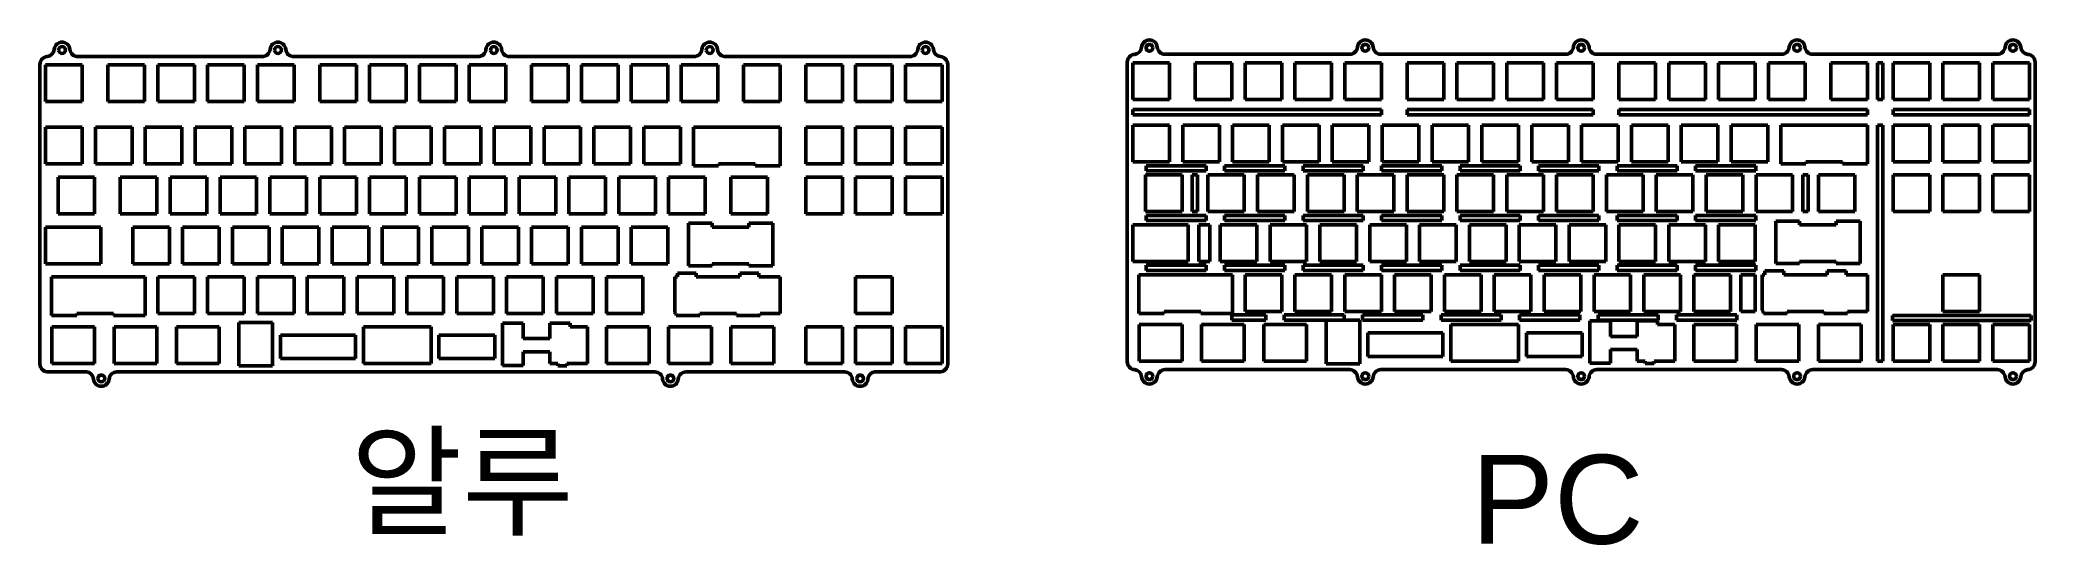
# Model space of a CAD drawing. Header units: millimetres. Extents: x 21 to 784, y 78 to 271.
import ezdxf

# ---------------------------------------------------------------- set-up
doc = ezdxf.new("R2010")
doc.units = ezdxf.units.MM
doc.header["$LTSCALE"] = 0.75
doc.layers.add('Visible', color=7, linetype='Continuous', lineweight=50)
doc.styles.get("Standard").update_dxf_attribs({"font": 'arial.ttf'})

msp = doc.modelspace()

# ---------------------------------------------------------------- linework, layer by layer
at = {"layer": 'Visible'}
for p, q in [((21.42, 261.48), (21.42, 147.07)), ((23.59, 247.28), (23.59, 261.28)), ((23.59, 261.28), (37.58, 261.28)), ((106.41, 264.48), (35.87, 264.48)), ((37.58, 261.28), (37.58, 247.28)), ((47.4, 247.28), (47.4, 261.28)), ((47.4, 261.28), (61.4, 261.28)), ((61.4, 261.28), (61.4, 247.28)), ((66.45, 261.28), (80.45, 261.28)), ((66.45, 247.28), (66.45, 261.28)), ((80.45, 261.28), (80.45, 247.28)), ((85.5, 261.28), (99.5, 261.28)), ((85.5, 247.28), (85.5, 261.28)), ((99.5, 261.28), (99.5, 247.28)), ((104.55, 247.28), (104.55, 261.28)), ((104.55, 261.28), (118.55, 261.28)), ((188.91, 264.48), (118.37, 264.48)), ((118.55, 261.28), (118.55, 247.28)), ((128.36, 247.28), (128.36, 261.28)), ((128.36, 261.28), (142.36, 261.28)), ((142.36, 261.28), (142.36, 247.28)), ((147.41, 261.28), (161.41, 261.28)), ((147.41, 247.28), (147.41, 261.28)), ((161.41, 261.28), (161.41, 247.28)), ((166.46, 261.28), (180.46, 261.28)), ((166.46, 247.28), (166.46, 261.28)), ((180.46, 261.28), (180.46, 247.28)), ((185.51, 247.28), (185.51, 261.28)), ((185.51, 261.28), (199.51, 261.28)), ((199.51, 261.28), (199.51, 247.28)), ((271.41, 264.48), (200.87, 264.48)), ((209.32, 247.28), (209.32, 261.28)), ((209.32, 261.28), (223.32, 261.28)), ((223.32, 261.28), (223.32, 247.28)), ((228.37, 261.28), (242.37, 261.28)), ((228.37, 247.28), (228.37, 261.28)), ((242.37, 261.28), (242.37, 247.28)), ((247.42, 261.28), (261.42, 261.28)), ((247.42, 247.28), (247.42, 261.28)), ((261.42, 261.28), (261.42, 247.28)), ((266.47, 247.28), (266.47, 261.28)), ((266.47, 261.28), (280.47, 261.28)), ((280.47, 261.28), (280.47, 247.28)), ((353.91, 264.48), (283.37, 264.48)), ((290.29, 261.28), (304.28, 261.28)), ((290.29, 247.28), (290.29, 261.28)), ((304.28, 261.28), (304.28, 247.28)), ((314.1, 261.28), (328.1, 261.28)), ((314.1, 247.28), (314.1, 261.28)), ((328.1, 261.28), (328.1, 247.28)), ((333.15, 261.28), (347.15, 261.28)), ((333.15, 247.28), (333.15, 261.28)), ((347.15, 261.28), (347.15, 247.28)), ((352.2, 247.28), (352.2, 261.28)), ((352.2, 261.28), (366.2, 261.28)), ((366.2, 261.28), (366.2, 247.28)), ((368.36, 147.07), (368.36, 261.48)), ((436.98, 262.33), (436.98, 147.91)), ((439.14, 262.13), (453.14, 262.13)), ((439.14, 248.13), (439.14, 262.13)), ((451.43, 265.33), (521.97, 265.33)), ((453.14, 262.13), (453.14, 248.13)), ((462.95, 262.13), (476.95, 262.13)), ((462.95, 248.13), (462.95, 262.13)), ((476.95, 262.13), (476.95, 248.13)), ((482, 248.13), (482, 262.13)), ((482, 262.13), (496, 262.13)), ((496, 262.13), (496, 248.13)), ((501.05, 248.13), (501.05, 262.13)), ((501.05, 262.13), (515.05, 262.13)), ((515.05, 262.13), (515.05, 248.13)), ((520.1, 262.13), (534.1, 262.13)), ((520.1, 248.13), (520.1, 262.13)), ((533.93, 265.33), (604.47, 265.33)), ((534.1, 262.13), (534.1, 248.13)), ((543.91, 248.13), (543.91, 262.13)), ((543.91, 262.13), (557.91, 262.13)), ((557.91, 262.13), (557.91, 248.13)), ((562.96, 248.13), (562.96, 262.13)), ((562.96, 262.13), (576.96, 262.13)), ((576.96, 262.13), (576.96, 248.13)), ((582.01, 248.13), (582.01, 262.13)), ((582.01, 262.13), (596.01, 262.13)), ((596.01, 262.13), (596.01, 248.13)), ((601.06, 248.13), (601.06, 262.13)), ((601.06, 262.13), (615.06, 262.13)), ((615.06, 262.13), (615.06, 248.13)), ((616.43, 265.33), (686.97, 265.33)), ((624.88, 248.13), (624.88, 262.13)), ((624.88, 262.13), (638.88, 262.13)), ((638.88, 262.13), (638.88, 248.13)), ((643.93, 248.13), (643.93, 262.13)), ((643.93, 262.13), (657.93, 262.13)), ((657.93, 262.13), (657.93, 248.13)), ((662.98, 248.13), (662.98, 262.13)), ((662.98, 262.13), (676.98, 262.13)), ((676.98, 262.13), (676.98, 248.13)), ((682.03, 248.13), (682.03, 262.13)), ((682.03, 262.13), (696.03, 262.13)), ((696.03, 262.13), (696.03, 248.13)), ((698.93, 265.33), (769.47, 265.33)), ((705.84, 248.13), (705.84, 262.13)), ((705.84, 262.13), (719.84, 262.13)), ((719.84, 262.13), (719.84, 248.13)), ((723.74, 248.13), (723.74, 262.13)), ((723.74, 262.13), (725.74, 262.13)), ((725.74, 262.13), (725.74, 248.13)), ((729.65, 248.13), (729.65, 262.13)), ((729.65, 262.13), (743.65, 262.13)), ((743.65, 262.13), (743.65, 248.13)), ((748.7, 248.13), (748.7, 262.13)), ((748.7, 262.13), (762.7, 262.13)), ((762.7, 262.13), (762.7, 248.13)), ((767.75, 248.13), (767.75, 262.13)), ((767.75, 262.13), (781.75, 262.13)), ((781.75, 262.13), (781.75, 248.13)), ((783.92, 147.91), (783.92, 262.33)), ((37.58, 247.28), (23.59, 247.28)), ((61.4, 247.28), (47.4, 247.28)), ((80.45, 247.28), (66.45, 247.28)), ((99.5, 247.28), (85.5, 247.28)), ((118.55, 247.28), (104.55, 247.28)), ((142.36, 247.28), (128.36, 247.28)), ((161.41, 247.28), (147.41, 247.28)), ((180.46, 247.28), (166.46, 247.28)), ((199.51, 247.28), (185.51, 247.28)), ((223.32, 247.28), (209.32, 247.28)), ((242.37, 247.28), (228.37, 247.28)), ((261.42, 247.28), (247.42, 247.28)), ((280.47, 247.28), (266.47, 247.28)), ((304.28, 247.28), (290.29, 247.28)), ((328.1, 247.28), (314.1, 247.28)), ((347.15, 247.28), (333.15, 247.28)), ((366.2, 247.28), (352.2, 247.28)), ((453.14, 248.13), (439.14, 248.13)), ((439.14, 242.22), (439.14, 244.22)), ((439.14, 244.22), (534.1, 244.22)), ((476.95, 248.13), (462.95, 248.13)), ((496, 248.13), (482, 248.13)), ((515.05, 248.13), (501.05, 248.13)), ((534.1, 248.13), (520.1, 248.13)), ((534.1, 244.22), (534.1, 242.22)), ((557.91, 248.13), (543.91, 248.13)), ((543.91, 242.22), (543.91, 244.22)), ((543.91, 244.22), (615.06, 244.22)), ((576.96, 248.13), (562.96, 248.13)), ((596.01, 248.13), (582.01, 248.13)), ((615.06, 248.13), (601.06, 248.13)), ((615.06, 244.22), (615.06, 242.22)), ((638.88, 248.13), (624.88, 248.13)), ((624.88, 242.22), (624.88, 244.22)), ((624.88, 244.22), (719.84, 244.22)), ((657.93, 248.13), (643.93, 248.13)), ((676.98, 248.13), (662.98, 248.13)), ((696.03, 248.13), (682.03, 248.13)), ((719.84, 248.13), (705.84, 248.13)), ((719.84, 244.22), (719.84, 242.22)), ((725.74, 248.13), (723.74, 248.13)), ((743.65, 248.13), (729.65, 248.13)), ((729.65, 242.22), (729.65, 244.22)), ((729.65, 244.22), (781.75, 244.22)), ((762.7, 248.13), (748.7, 248.13)), ((781.75, 248.13), (767.75, 248.13)), ((781.75, 244.22), (781.75, 242.22)), ((23.59, 223.47), (23.59, 237.47)), ((23.59, 237.47), (37.58, 237.47)), ((37.58, 237.47), (37.58, 223.47)), ((42.64, 223.47), (42.64, 237.47)), ((42.64, 237.47), (56.63, 237.47)), ((56.63, 237.47), (56.63, 223.47)), ((61.69, 237.47), (75.68, 237.47)), ((61.69, 223.47), (61.69, 237.47)), ((75.68, 237.47), (75.68, 223.47)), ((80.74, 237.47), (94.73, 237.47)), ((80.74, 223.47), (80.74, 237.47)), ((94.73, 237.47), (94.73, 223.47)), ((99.79, 223.47), (99.79, 237.47)), ((99.79, 237.47), (113.78, 237.47)), ((113.78, 237.47), (113.78, 223.47)), ((118.83, 223.47), (118.83, 237.47)), ((118.83, 237.47), (132.83, 237.47)), ((132.83, 237.47), (132.83, 223.47)), ((137.88, 223.47), (137.88, 237.47)), ((137.88, 237.47), (151.88, 237.47)), ((151.88, 237.47), (151.88, 223.47)), ((156.94, 237.47), (170.93, 237.47)), ((156.94, 223.47), (156.94, 237.47)), ((170.93, 237.47), (170.93, 223.47)), ((175.99, 223.47), (175.99, 237.47)), ((175.99, 237.47), (189.98, 237.47)), ((189.98, 237.47), (189.98, 223.47)), ((195.04, 237.47), (209.03, 237.47)), ((195.04, 223.47), (195.04, 237.47)), ((209.03, 237.47), (209.03, 223.47)), ((214.09, 237.47), (228.08, 237.47)), ((214.09, 223.47), (214.09, 237.47)), ((228.08, 237.47), (228.08, 223.47)), ((233.14, 237.47), (247.13, 237.47)), ((233.14, 223.47), (233.14, 237.47)), ((247.13, 237.47), (247.13, 223.47)), ((252.19, 223.47), (252.19, 237.47)), ((252.19, 237.47), (266.18, 237.47)), ((266.18, 237.47), (266.18, 223.47)), ((271.16, 237.47), (304.36, 237.47)), ((271.16, 222.72), (271.16, 237.47)), ((304.36, 237.47), (304.36, 222.72)), ((314.1, 223.47), (314.1, 237.47)), ((314.1, 237.47), (328.1, 237.47)), ((328.1, 237.47), (328.1, 223.47)), ((333.15, 237.47), (347.15, 237.47)), ((333.15, 223.47), (333.15, 237.47)), ((347.15, 237.47), (347.15, 223.47)), ((352.2, 237.47), (366.2, 237.47)), ((352.2, 223.47), (352.2, 237.47)), ((366.2, 237.47), (366.2, 223.47)), ((534.1, 242.22), (439.14, 242.22)), ((439.14, 224.31), (439.14, 238.31)), ((439.14, 238.31), (453.14, 238.31)), ((453.14, 238.31), (453.14, 224.31)), ((458.19, 238.31), (472.19, 238.31)), ((458.19, 224.31), (458.19, 238.31)), ((472.19, 238.31), (472.19, 224.31)), ((477.24, 224.31), (477.24, 238.31)), ((477.24, 238.31), (491.24, 238.31)), ((491.24, 238.31), (491.24, 224.31)), ((496.29, 224.31), (496.29, 238.31)), ((496.29, 238.31), (510.29, 238.31)), ((510.29, 238.31), (510.29, 224.31)), ((515.34, 238.31), (529.34, 238.31)), ((515.34, 224.31), (515.34, 238.31)), ((529.34, 238.31), (529.34, 224.31)), ((534.39, 224.31), (534.39, 238.31)), ((534.39, 238.31), (548.39, 238.31)), ((615.06, 242.22), (543.91, 242.22)), ((548.39, 238.31), (548.39, 224.31)), ((553.44, 224.31), (553.44, 238.31)), ((553.44, 238.31), (567.44, 238.31)), ((567.44, 238.31), (567.44, 224.31)), ((572.49, 224.31), (572.49, 238.31)), ((572.49, 238.31), (586.49, 238.31)), ((586.49, 238.31), (586.49, 224.31)), ((591.54, 224.31), (591.54, 238.31)), ((591.54, 238.31), (605.54, 238.31)), ((605.54, 238.31), (605.54, 224.31)), ((610.59, 224.31), (610.59, 238.31)), ((610.59, 238.31), (624.59, 238.31)), ((624.59, 238.31), (624.59, 224.31)), ((719.84, 242.22), (624.88, 242.22)), ((629.64, 224.31), (629.64, 238.31)), ((629.64, 238.31), (643.64, 238.31)), ((643.64, 238.31), (643.64, 224.31)), ((648.69, 224.31), (648.69, 238.31)), ((648.69, 238.31), (662.69, 238.31)), ((662.69, 238.31), (662.69, 224.31)), ((667.74, 224.31), (667.74, 238.31)), ((667.74, 238.31), (681.74, 238.31)), ((681.74, 238.31), (681.74, 224.31)), ((686.71, 223.56), (686.71, 238.31)), ((686.71, 238.31), (719.91, 238.31)), ((719.91, 238.31), (719.91, 236.84)), ((719.91, 236.84), (719.91, 224.54)), ((723.74, 148.11), (723.74, 238.31)), ((723.74, 238.31), (725.74, 238.31)), ((725.74, 238.31), (725.74, 148.11)), ((781.75, 242.22), (729.65, 242.22)), ((729.65, 238.31), (743.65, 238.31)), ((729.65, 224.31), (729.65, 238.31)), ((743.65, 238.31), (743.65, 224.31)), ((748.7, 224.31), (748.7, 238.31)), ((748.7, 238.31), (762.7, 238.31)), ((762.7, 238.31), (762.7, 224.31)), ((767.75, 224.31), (767.75, 238.31)), ((767.75, 238.31), (781.75, 238.31)), ((781.75, 238.31), (781.75, 224.31)), ((37.58, 223.47), (23.59, 223.47)), ((56.63, 223.47), (42.64, 223.47)), ((75.68, 223.47), (61.69, 223.47)), ((94.73, 223.47), (80.74, 223.47)), ((113.78, 223.47), (99.79, 223.47)), ((132.83, 223.47), (118.83, 223.47)), ((151.88, 223.47), (137.88, 223.47)), ((170.93, 223.47), (156.94, 223.47)), ((189.98, 223.47), (175.99, 223.47)), ((209.03, 223.47), (195.04, 223.47)), ((228.08, 223.47), (214.09, 223.47)), ((247.13, 223.47), (233.14, 223.47)), ((266.18, 223.47), (252.19, 223.47)), ((280.76, 222.72), (271.16, 222.72)), ((294.76, 223.47), (280.76, 223.47)), ((280.76, 223.47), (280.76, 222.72)), ((294.76, 222.72), (294.76, 223.47)), ((304.36, 222.72), (294.76, 222.72)), ((328.1, 223.47), (314.1, 223.47)), ((347.15, 223.47), (333.15, 223.47)), ((366.2, 223.47), (352.2, 223.47)), ((453.14, 224.31), (439.14, 224.31)), ((444.14, 222.81), (444.14, 220.81)), ((444.14, 222.81), (467.14, 222.81)), ((472.19, 224.31), (458.19, 224.31)), ((467.14, 222.81), (467.14, 220.81)), ((474.14, 222.81), (474.14, 220.81)), ((474.14, 222.81), (497.14, 222.81)), ((491.24, 224.31), (477.24, 224.31)), ((510.29, 224.31), (496.29, 224.31)), ((497.14, 222.81), (497.14, 220.81)), ((504.14, 222.81), (504.14, 220.81)), ((504.14, 222.81), (527.14, 222.81)), ((529.34, 224.31), (515.34, 224.31)), ((527.14, 222.81), (527.14, 220.81)), ((534.14, 222.81), (557.14, 222.81)), ((534.14, 222.81), (534.14, 220.81)), ((548.39, 224.31), (534.39, 224.31)), ((567.44, 224.31), (553.44, 224.31)), ((557.14, 222.81), (557.14, 220.81)), ((564.14, 222.81), (587.14, 222.81)), ((564.14, 222.81), (564.14, 220.81)), ((586.49, 224.31), (572.49, 224.31)), ((587.14, 222.81), (587.14, 220.81)), ((605.54, 224.31), (591.54, 224.31)), ((594.14, 222.81), (594.14, 220.81)), ((594.14, 222.81), (617.14, 222.81)), ((624.59, 224.31), (610.59, 224.31)), ((617.14, 222.81), (617.14, 220.81)), ((624.14, 222.81), (624.14, 220.81)), ((624.14, 222.81), (647.14, 222.81)), ((643.64, 224.31), (629.64, 224.31)), ((647.14, 222.81), (647.14, 220.81)), ((662.69, 224.31), (648.69, 224.31)), ((654.14, 222.81), (654.14, 220.81)), ((654.14, 222.81), (677.14, 222.81)), ((681.74, 224.31), (667.74, 224.31)), ((677.14, 222.81), (677.14, 220.81)), ((696.31, 223.56), (686.71, 223.56)), ((696.31, 224.31), (710.31, 224.31)), ((696.31, 224.31), (696.31, 223.56)), ((710.31, 223.56), (710.31, 224.31)), ((719.91, 223.56), (710.31, 223.56)), ((719.91, 224.54), (719.91, 223.56)), ((743.65, 224.31), (729.65, 224.31)), ((762.7, 224.31), (748.7, 224.31)), ((781.75, 224.31), (767.75, 224.31)), ((28.35, 204.42), (28.35, 218.42)), ((28.35, 218.42), (42.35, 218.42)), ((42.35, 218.42), (42.35, 204.42)), ((52.16, 204.42), (52.16, 218.42)), ((52.16, 218.42), (66.16, 218.42)), ((66.16, 218.42), (66.16, 204.42)), ((71.21, 218.42), (85.21, 218.42)), ((71.21, 204.42), (71.21, 218.42)), ((85.21, 218.42), (85.21, 204.42)), ((90.26, 204.42), (90.26, 218.42)), ((90.26, 218.42), (104.26, 218.42)), ((104.26, 218.42), (104.26, 204.42)), ((109.31, 204.42), (109.31, 218.42)), ((109.31, 218.42), (123.31, 218.42)), ((123.31, 218.42), (123.31, 204.42)), ((128.36, 218.42), (142.36, 218.42)), ((128.36, 204.42), (128.36, 218.42)), ((142.36, 218.42), (142.36, 204.42)), ((147.41, 204.42), (147.41, 218.42)), ((147.41, 218.42), (161.41, 218.42)), ((161.41, 218.42), (161.41, 204.42)), ((166.46, 218.42), (180.46, 218.42)), ((166.46, 204.42), (166.46, 218.42)), ((180.46, 218.42), (180.46, 204.42)), ((185.51, 218.42), (199.51, 218.42)), ((185.51, 204.42), (185.51, 218.42)), ((199.51, 218.42), (199.51, 204.42)), ((204.56, 218.42), (218.56, 218.42)), ((204.56, 204.42), (204.56, 218.42)), ((218.56, 218.42), (218.56, 204.42)), ((223.61, 218.42), (237.61, 218.42)), ((223.61, 204.42), (223.61, 218.42)), ((237.61, 218.42), (237.61, 204.42)), ((242.66, 218.42), (256.66, 218.42)), ((242.66, 204.42), (242.66, 218.42)), ((256.66, 218.42), (256.66, 204.42)), ((261.71, 204.42), (261.71, 218.42)), ((261.71, 218.42), (275.71, 218.42)), ((275.71, 218.42), (275.71, 204.42)), ((285.52, 204.42), (285.52, 218.42)), ((285.52, 218.42), (299.52, 218.42)), ((299.52, 218.42), (299.52, 204.42)), ((314.1, 218.42), (328.1, 218.42)), ((314.1, 204.42), (314.1, 218.42)), ((328.1, 218.42), (328.1, 204.42)), ((333.15, 218.42), (347.15, 218.42)), ((333.15, 204.42), (333.15, 218.42)), ((347.15, 218.42), (347.15, 204.42)), ((352.2, 204.42), (352.2, 218.42)), ((352.2, 218.42), (366.2, 218.42)), ((366.2, 218.42), (366.2, 204.42)), ((443.9, 205.26), (443.9, 219.26)), ((443.9, 219.26), (457.9, 219.26)), ((467.14, 220.81), (444.14, 220.81)), ((457.9, 219.26), (457.9, 205.26)), ((461.81, 219.26), (463.81, 219.26)), ((461.81, 205.26), (461.81, 219.26)), ((463.81, 219.26), (463.81, 205.26)), ((467.71, 205.26), (467.71, 219.26)), ((467.71, 219.26), (481.71, 219.26)), ((497.14, 220.81), (474.14, 220.81)), ((481.71, 219.26), (481.71, 205.26)), ((486.76, 205.26), (486.76, 219.26)), ((486.76, 219.26), (500.76, 219.26)), ((500.76, 219.26), (500.76, 205.26)), ((527.14, 220.81), (504.14, 220.81)), ((505.81, 219.26), (519.81, 219.26)), ((505.81, 205.26), (505.81, 219.26)), ((519.81, 219.26), (519.81, 205.26)), ((524.86, 205.26), (524.86, 219.26)), ((524.86, 219.26), (538.86, 219.26)), ((557.14, 220.81), (534.14, 220.81)), ((538.86, 219.26), (538.86, 205.26)), ((543.91, 205.26), (543.91, 219.26)), ((543.91, 219.26), (557.91, 219.26)), ((557.91, 219.26), (557.91, 205.26)), ((562.96, 205.26), (562.96, 219.26)), ((562.96, 219.26), (576.96, 219.26)), ((587.14, 220.81), (564.14, 220.81)), ((576.96, 219.26), (576.96, 205.26)), ((582.01, 205.26), (582.01, 219.26)), ((582.01, 219.26), (596.01, 219.26)), ((617.14, 220.81), (594.14, 220.81)), ((596.01, 219.26), (596.01, 205.26)), ((601.06, 205.26), (601.06, 219.26)), ((601.06, 219.26), (615.06, 219.26)), ((615.06, 219.26), (615.06, 205.26)), ((620.11, 205.26), (620.11, 219.26)), ((620.11, 219.26), (634.11, 219.26)), ((647.14, 220.81), (624.14, 220.81)), ((634.11, 219.26), (634.11, 205.26)), ((639.16, 205.26), (639.16, 219.26)), ((639.16, 219.26), (653.16, 219.26)), ((653.16, 219.26), (653.16, 205.26)), ((677.14, 220.81), (654.14, 220.81)), ((658.21, 205.26), (658.21, 219.26)), ((658.21, 219.26), (672.21, 219.26)), ((672.21, 219.26), (672.21, 205.26)), ((677.26, 205.26), (677.26, 219.26)), ((677.26, 219.26), (691.26, 219.26)), ((691.26, 219.26), (691.26, 205.26)), ((695.17, 205.26), (695.17, 219.26)), ((695.17, 219.26), (697.17, 219.26)), ((697.17, 219.26), (697.17, 205.26)), ((701.08, 219.26), (715.08, 219.26)), ((701.08, 205.26), (701.08, 219.26)), ((715.08, 219.26), (715.08, 205.26)), ((729.65, 205.26), (729.65, 219.26)), ((729.65, 219.26), (743.65, 219.26)), ((743.65, 219.26), (743.65, 205.26)), ((748.7, 205.26), (748.7, 219.26)), ((748.7, 219.26), (762.7, 219.26)), ((762.7, 219.26), (762.7, 205.26)), ((767.75, 219.26), (781.75, 219.26)), ((767.75, 205.26), (767.75, 219.26)), ((781.75, 219.26), (781.75, 205.26)), ((23.59, 185.37), (23.59, 199.37)), ((23.59, 199.37), (44.73, 199.37)), ((42.35, 204.42), (28.35, 204.42)), ((44.73, 199.37), (44.73, 185.37)), ((66.16, 204.42), (52.16, 204.42)), ((56.92, 185.37), (56.92, 199.37)), ((56.92, 199.37), (70.92, 199.37)), ((70.92, 199.37), (70.92, 185.37)), ((85.21, 204.42), (71.21, 204.42)), ((75.97, 185.37), (75.97, 199.37)), ((75.97, 199.37), (89.97, 199.37)), ((89.97, 199.37), (89.97, 185.37)), ((104.26, 204.42), (90.26, 204.42)), ((95.02, 199.37), (109.02, 199.37)), ((95.02, 185.37), (95.02, 199.37)), ((109.02, 199.37), (109.02, 185.37)), ((123.31, 204.42), (109.31, 204.42)), ((114.07, 185.37), (114.07, 199.37)), ((114.07, 199.37), (128.07, 199.37)), ((128.07, 199.37), (128.07, 185.37)), ((142.36, 204.42), (128.36, 204.42)), ((133.12, 199.37), (147.12, 199.37)), ((133.12, 185.37), (133.12, 199.37)), ((147.12, 199.37), (147.12, 185.37)), ((161.41, 204.42), (147.41, 204.42)), ((152.17, 199.37), (166.17, 199.37)), ((152.17, 185.37), (152.17, 199.37)), ((166.17, 199.37), (166.17, 185.37)), ((180.46, 204.42), (166.46, 204.42)), ((171.22, 185.37), (171.22, 199.37)), ((171.22, 199.37), (185.22, 199.37)), ((185.22, 199.37), (185.22, 185.37)), ((199.51, 204.42), (185.51, 204.42)), ((190.27, 199.37), (204.27, 199.37)), ((190.27, 185.37), (190.27, 199.37)), ((204.27, 199.37), (204.27, 185.37)), ((218.56, 204.42), (204.56, 204.42)), ((209.32, 185.37), (209.32, 199.37)), ((209.32, 199.37), (223.32, 199.37)), ((223.32, 199.37), (223.32, 185.37)), ((237.61, 204.42), (223.61, 204.42)), ((228.37, 199.37), (242.37, 199.37)), ((228.37, 185.37), (228.37, 199.37)), ((242.37, 199.37), (242.37, 185.37)), ((256.66, 204.42), (242.66, 204.42)), ((247.42, 199.37), (261.42, 199.37)), ((247.42, 185.37), (247.42, 199.37)), ((261.42, 199.37), (261.42, 185.37)), ((275.71, 204.42), (261.71, 204.42)), ((269.28, 184.62), (269.28, 200.82)), ((278.38, 200.82), (269.28, 200.82)), ((278.38, 199.37), (278.38, 200.82)), ((278.38, 199.37), (292.38, 199.37)), ((299.52, 204.42), (285.52, 204.42)), ((292.38, 199.37), (292.38, 200.82)), ((301.48, 200.82), (292.38, 200.82)), ((301.48, 200.82), (301.48, 184.62)), ((328.1, 204.42), (314.1, 204.42)), ((347.15, 204.42), (333.15, 204.42)), ((366.2, 204.42), (352.2, 204.42)), ((439.14, 186.21), (439.14, 200.21)), ((439.14, 200.21), (460.28, 200.21)), ((457.9, 205.26), (443.9, 205.26)), ((444.14, 203.81), (444.14, 201.81)), ((444.14, 203.81), (467.14, 203.81)), ((467.14, 201.81), (444.14, 201.81)), ((460.28, 200.21), (460.28, 186.21)), ((463.81, 205.26), (461.81, 205.26)), ((464.28, 200.21), (468.48, 200.21)), ((464.28, 186.21), (464.28, 200.21)), ((467.14, 201.81), (467.14, 203.81)), ((481.71, 205.26), (467.71, 205.26)), ((468.48, 200.21), (468.48, 186.21)), ((472.48, 186.21), (472.48, 200.21)), ((472.48, 200.21), (486.48, 200.21)), ((474.14, 203.81), (474.14, 201.81)), ((474.14, 203.81), (497.14, 203.81)), ((497.14, 201.81), (474.14, 201.81)), ((486.48, 200.21), (486.48, 186.21)), ((500.76, 205.26), (486.76, 205.26)), ((491.53, 186.21), (491.53, 200.21)), ((491.53, 200.21), (505.53, 200.21)), ((497.14, 201.81), (497.14, 203.81)), ((504.14, 203.81), (527.14, 203.81)), ((504.14, 203.81), (504.14, 201.81)), ((527.14, 201.81), (504.14, 201.81)), ((505.53, 200.21), (505.53, 186.21)), ((519.81, 205.26), (505.81, 205.26)), ((510.58, 186.21), (510.58, 200.21)), ((510.58, 200.21), (524.58, 200.21)), ((524.58, 200.21), (524.58, 186.21)), ((538.86, 205.26), (524.86, 205.26)), ((527.14, 201.81), (527.14, 203.81)), ((529.63, 186.21), (529.63, 200.21)), ((529.63, 200.21), (543.63, 200.21)), ((534.14, 203.81), (557.14, 203.81)), ((534.14, 203.81), (534.14, 201.81)), ((557.14, 201.81), (534.14, 201.81)), ((543.63, 200.21), (543.63, 186.21)), ((557.91, 205.26), (543.91, 205.26)), ((548.68, 186.21), (548.68, 200.21)), ((548.68, 200.21), (562.68, 200.21)), ((557.14, 201.81), (557.14, 203.81)), ((562.68, 200.21), (562.68, 186.21)), ((576.96, 205.26), (562.96, 205.26)), ((564.14, 203.81), (564.14, 201.81)), ((564.14, 203.81), (587.14, 203.81)), ((587.14, 201.81), (564.14, 201.81)), ((567.73, 186.21), (567.73, 200.21)), ((567.73, 200.21), (581.73, 200.21)), ((581.73, 200.21), (581.73, 186.21)), ((596.01, 205.26), (582.01, 205.26)), ((586.78, 186.21), (586.78, 200.21)), ((586.78, 200.21), (600.78, 200.21)), ((587.14, 201.81), (587.14, 203.81)), ((594.14, 203.81), (594.14, 201.81)), ((594.14, 203.81), (617.14, 203.81)), ((617.14, 201.81), (594.14, 201.81)), ((600.78, 200.21), (600.78, 186.21)), ((615.06, 205.26), (601.06, 205.26)), ((605.83, 186.21), (605.83, 200.21)), ((605.83, 200.21), (619.83, 200.21)), ((617.14, 201.81), (617.14, 203.81)), ((619.83, 200.21), (619.83, 186.21)), ((634.11, 205.26), (620.11, 205.26)), ((624.14, 203.81), (647.14, 203.81)), ((624.14, 203.81), (624.14, 201.81)), ((647.14, 201.81), (624.14, 201.81)), ((624.88, 186.21), (624.88, 200.21)), ((624.88, 200.21), (638.88, 200.21)), ((638.88, 200.21), (638.88, 186.21)), ((653.16, 205.26), (639.16, 205.26)), ((643.93, 186.21), (643.93, 200.21)), ((643.93, 200.21), (657.93, 200.21)), ((647.14, 201.81), (647.14, 203.81)), ((654.14, 203.81), (677.14, 203.81)), ((654.14, 203.81), (654.14, 201.81)), ((677.14, 201.81), (654.14, 201.81)), ((657.93, 200.21), (657.93, 186.21)), ((672.21, 205.26), (658.21, 205.26)), ((662.98, 186.21), (662.98, 200.21)), ((662.98, 200.21), (676.98, 200.21)), ((676.98, 200.21), (676.98, 186.21)), ((677.14, 201.81), (677.14, 203.81)), ((691.26, 205.26), (677.26, 205.26)), ((684.83, 185.46), (684.83, 201.66)), ((693.93, 201.66), (684.83, 201.66)), ((693.93, 200.21), (693.93, 201.66)), ((707.93, 200.21), (693.93, 200.21)), ((697.17, 205.26), (695.17, 205.26)), ((715.08, 205.26), (701.08, 205.26)), ((707.93, 200.21), (707.93, 201.66)), ((717.03, 201.66), (707.93, 201.66)), ((717.03, 201.66), (717.03, 185.46)), ((743.65, 205.26), (729.65, 205.26)), ((762.7, 205.26), (748.7, 205.26)), ((781.75, 205.26), (767.75, 205.26)), ((44.73, 185.37), (23.59, 185.37)), ((70.92, 185.37), (56.92, 185.37)), ((89.97, 185.37), (75.97, 185.37)), ((109.02, 185.37), (95.02, 185.37)), ((128.07, 185.37), (114.07, 185.37)), ((147.12, 185.37), (133.12, 185.37)), ((166.17, 185.37), (152.17, 185.37)), ((185.22, 185.37), (171.22, 185.37)), ((204.27, 185.37), (190.27, 185.37)), ((223.32, 185.37), (209.32, 185.37)), ((242.37, 185.37), (228.37, 185.37)), ((261.42, 185.37), (247.42, 185.37)), ((278.38, 184.62), (269.28, 184.62)), ((292.38, 185.37), (278.38, 185.37)), ((278.38, 185.37), (278.38, 184.62)), ((292.38, 185.37), (292.38, 184.62)), ((301.48, 184.62), (292.38, 184.62)), ((460.28, 186.21), (439.14, 186.21)), ((444.14, 184.81), (444.14, 182.81)), ((444.14, 184.81), (467.14, 184.81)), ((468.48, 186.21), (464.28, 186.21)), ((467.14, 184.81), (467.14, 182.81)), ((486.48, 186.21), (472.48, 186.21)), ((474.14, 184.81), (497.14, 184.81)), ((474.14, 184.81), (474.14, 182.81)), ((505.53, 186.21), (491.53, 186.21)), ((497.14, 184.81), (497.14, 182.81)), ((504.14, 184.81), (527.14, 184.81)), ((504.14, 184.81), (504.14, 182.81)), ((524.58, 186.21), (510.58, 186.21)), ((527.14, 184.81), (527.14, 182.81)), ((543.63, 186.21), (529.63, 186.21)), ((534.14, 184.81), (534.14, 182.81)), ((534.14, 184.81), (557.14, 184.81)), ((562.68, 186.21), (548.68, 186.21)), ((557.14, 184.81), (557.14, 182.81)), ((564.14, 184.81), (564.14, 182.81)), ((564.14, 184.81), (587.14, 184.81)), ((581.73, 186.21), (567.73, 186.21)), ((600.78, 186.21), (586.78, 186.21)), ((587.14, 184.81), (587.14, 182.81)), ((594.14, 184.81), (617.14, 184.81)), ((594.14, 184.81), (594.14, 182.81)), ((619.83, 186.21), (605.83, 186.21)), ((617.14, 184.81), (617.14, 182.81)), ((624.14, 184.81), (647.14, 184.81)), ((624.14, 184.81), (624.14, 182.81)), ((638.88, 186.21), (624.88, 186.21)), ((657.93, 186.21), (643.93, 186.21)), ((647.14, 184.81), (647.14, 182.81)), ((654.14, 184.81), (654.14, 182.81)), ((654.14, 184.81), (677.14, 184.81)), ((676.98, 186.21), (662.98, 186.21)), ((677.14, 184.81), (677.14, 182.81)), ((693.93, 185.46), (684.83, 185.46)), ((693.93, 186.21), (707.93, 186.21)), ((693.93, 186.21), (693.93, 185.46)), ((707.93, 185.46), (707.93, 186.21)), ((717.03, 185.46), (707.93, 185.46)), ((25.89, 180.32), (49.49, 180.32)), ((25.89, 179.77), (25.89, 180.32)), ((25.89, 165.57), (25.89, 179.77)), ((49.49, 180.32), (61.59, 180.32)), ((61.59, 180.32), (61.59, 165.57)), ((66.45, 180.32), (80.45, 180.32)), ((66.45, 166.32), (66.45, 180.32)), ((80.45, 180.32), (80.45, 166.32)), ((85.5, 180.32), (99.5, 180.32)), ((85.5, 166.32), (85.5, 180.32)), ((99.5, 180.32), (99.5, 166.32)), ((104.55, 166.32), (104.55, 180.32)), ((104.55, 180.32), (118.55, 180.32)), ((118.55, 180.32), (118.55, 166.32)), ((123.6, 180.32), (137.6, 180.32)), ((123.6, 166.32), (123.6, 180.32)), ((137.6, 180.32), (137.6, 166.32)), ((142.65, 166.32), (142.65, 180.32)), ((142.65, 180.32), (156.65, 180.32)), ((156.65, 180.32), (156.65, 166.32)), ((161.7, 166.32), (161.7, 180.32)), ((161.7, 180.32), (175.7, 180.32)), ((175.7, 180.32), (175.7, 166.32)), ((180.75, 180.32), (194.75, 180.32)), ((180.75, 166.32), (180.75, 180.32)), ((194.75, 180.32), (194.75, 166.32)), ((199.8, 166.32), (199.8, 180.32)), ((199.8, 180.32), (213.8, 180.32)), ((213.8, 180.32), (213.8, 166.32)), ((218.85, 180.32), (232.85, 180.32)), ((218.85, 166.32), (218.85, 180.32)), ((232.85, 180.32), (232.85, 166.32)), ((237.9, 166.32), (237.9, 180.32)), ((237.9, 180.32), (251.9, 180.32)), ((251.9, 180.32), (251.9, 166.32)), ((264.09, 166.82), (264.09, 180.32)), ((264.09, 180.32), (265.08, 180.32)), ((265.08, 180.32), (265.08, 181.8)), ((265.08, 181.8), (272.28, 181.8)), ((272.28, 181.8), (272.28, 180.32)), ((272.28, 180.32), (288.96, 180.32)), ((288.96, 180.32), (288.96, 181.8)), ((288.96, 181.8), (296.16, 181.8)), ((296.16, 181.8), (296.16, 180.32)), ((296.16, 180.32), (304.29, 180.32)), ((304.29, 180.32), (304.29, 166.32)), ((333.15, 166.32), (333.15, 180.32)), ((333.15, 180.32), (347.15, 180.32)), ((347.15, 180.32), (347.15, 166.32)), ((441.44, 181.16), (477.15, 181.16)), ((441.44, 180.61), (441.44, 181.16)), ((441.44, 166.41), (441.44, 180.61)), ((467.14, 182.81), (444.14, 182.81)), ((497.14, 182.81), (474.14, 182.81)), ((477.15, 181.16), (477.15, 166.41)), ((482, 167.16), (482, 181.16)), ((482, 181.16), (496, 181.16)), ((496, 181.16), (496, 167.16)), ((501.05, 167.16), (501.05, 181.16)), ((501.05, 181.16), (515.05, 181.16)), ((527.14, 182.81), (504.14, 182.81)), ((515.05, 181.16), (515.05, 167.16)), ((520.1, 181.16), (534.1, 181.16)), ((520.1, 167.16), (520.1, 181.16)), ((534.1, 181.16), (534.1, 167.16)), ((557.14, 182.81), (534.14, 182.81)), ((539.15, 167.16), (539.15, 181.16)), ((539.15, 181.16), (553.15, 181.16)), ((553.15, 181.16), (553.15, 167.16)), ((558.2, 167.16), (558.2, 181.16)), ((558.2, 181.16), (572.2, 181.16)), ((587.14, 182.81), (564.14, 182.81)), ((572.2, 181.16), (572.2, 167.16)), ((577.25, 181.16), (591.25, 181.16)), ((577.25, 167.16), (577.25, 181.16)), ((591.25, 181.16), (591.25, 167.16)), ((617.14, 182.81), (594.14, 182.81)), ((596.3, 167.16), (596.3, 181.16)), ((596.3, 181.16), (610.3, 181.16)), ((610.3, 181.16), (610.3, 167.16)), ((615.35, 167.16), (615.35, 181.16)), ((615.35, 181.16), (629.35, 181.16)), ((647.14, 182.81), (624.14, 182.81)), ((629.35, 181.16), (629.35, 167.16)), ((634.4, 167.16), (634.4, 181.16)), ((634.4, 181.16), (648.4, 181.16)), ((648.4, 181.16), (648.4, 167.16)), ((653.45, 167.16), (653.45, 181.16)), ((653.45, 181.16), (667.45, 181.16)), ((677.14, 182.81), (654.14, 182.81)), ((667.45, 181.16), (667.45, 167.16)), ((671.45, 181.16), (676.9, 181.16)), ((671.45, 167.16), (671.45, 181.16)), ((676.9, 181.16), (676.9, 167.16)), ((679.65, 167.66), (679.65, 181.16)), ((679.65, 181.16), (680.63, 181.16)), ((680.63, 181.16), (680.63, 182.65)), ((680.63, 182.65), (687.83, 182.65)), ((687.83, 182.65), (687.83, 181.16)), ((687.83, 181.16), (704.51, 181.16)), ((704.51, 181.16), (704.51, 182.65)), ((704.51, 182.65), (711.71, 182.65)), ((711.71, 182.65), (711.71, 181.16)), ((711.71, 181.16), (719.84, 181.16)), ((719.84, 181.16), (719.84, 167.16)), ((748.7, 167.16), (748.7, 181.16)), ((748.7, 181.16), (762.7, 181.16)), ((762.7, 181.16), (762.7, 167.16)), ((35.49, 165.57), (25.89, 165.57)), ((25.97, 147.27), (25.97, 161.27)), ((25.97, 161.27), (42.35, 161.27)), ((49.49, 166.32), (35.49, 166.32)), ((35.49, 166.32), (35.49, 165.57)), ((42.35, 161.27), (42.35, 147.27)), ((49.49, 165.57), (49.49, 166.32)), ((61.59, 165.57), (49.49, 165.57)), ((49.78, 161.27), (66.16, 161.27)), ((49.78, 147.27), (49.78, 161.27)), ((66.16, 161.27), (66.16, 147.27)), ((80.45, 166.32), (66.45, 166.32)), ((73.59, 161.27), (89.97, 161.27)), ((73.59, 147.27), (73.59, 161.27)), ((99.5, 166.32), (85.5, 166.32)), ((89.97, 161.27), (89.97, 147.27)), ((97.43, 146.32), (97.43, 162.92)), ((97.43, 162.92), (110.36, 162.92)), ((118.55, 166.32), (104.55, 166.32)), ((110.36, 162.92), (110.36, 146.32)), ((137.6, 166.32), (123.6, 166.32)), ((156.65, 166.32), (142.65, 166.32)), ((145.03, 161.27), (170.93, 161.27)), ((145.03, 147.27), (145.03, 161.27)), ((175.7, 166.32), (161.7, 166.32)), ((170.93, 161.27), (170.93, 147.27)), ((194.75, 166.32), (180.75, 166.32)), ((198.25, 146.52), (198.25, 162.72)), ((198.25, 162.72), (206.1, 162.72)), ((213.8, 166.32), (199.8, 166.32)), ((206.1, 162.72), (206.1, 156.77)), ((216.27, 156.77), (216.27, 162.72)), ((216.27, 162.72), (224.12, 162.72)), ((232.85, 166.32), (218.85, 166.32)), ((224.12, 162.72), (224.12, 161.27)), ((224.12, 161.27), (230.67, 161.27)), ((230.67, 161.27), (230.67, 147.27)), ((251.9, 166.32), (237.9, 166.32)), ((237.9, 161.27), (254.28, 161.27)), ((237.9, 147.27), (237.9, 161.27)), ((254.28, 161.27), (254.28, 147.27)), ((261.71, 161.27), (278.09, 161.27)), ((261.71, 147.27), (261.71, 161.27)), ((264.52, 165.57), (264.52, 166.33)), ((273.62, 165.57), (264.52, 165.57)), ((287.62, 166.32), (273.62, 166.32)), ((273.62, 166.32), (273.62, 165.57)), ((278.09, 161.27), (278.09, 147.27)), ((285.52, 161.27), (301.9, 161.27)), ((285.52, 147.27), (285.52, 161.27)), ((287.62, 165.57), (287.62, 166.32)), ((296.72, 165.57), (287.62, 165.57)), ((304.29, 166.32), (296.72, 166.32)), ((296.72, 166.32), (296.72, 165.57)), ((301.9, 161.27), (301.9, 147.27)), ((314.1, 147.27), (314.1, 161.27)), ((314.1, 161.27), (328.1, 161.27)), ((328.1, 161.27), (328.1, 147.27)), ((347.15, 166.32), (333.15, 166.32)), ((333.15, 147.27), (333.15, 161.27)), ((333.15, 161.27), (347.15, 161.27)), ((347.15, 161.27), (347.15, 147.27)), ((352.2, 161.27), (366.2, 161.27)), ((352.2, 147.27), (352.2, 161.27)), ((366.2, 161.27), (366.2, 147.27)), ((441.94, 166.41), (441.44, 166.41)), ((441.52, 162.11), (457.9, 162.11)), ((441.52, 148.11), (441.52, 162.11)), ((451.05, 166.41), (441.94, 166.41)), ((451.05, 167.16), (465.04, 167.16)), ((451.05, 167.16), (451.05, 166.41)), ((457.9, 162.11), (457.9, 148.11)), ((465.04, 166.41), (465.04, 167.16)), ((477.15, 166.41), (465.04, 166.41)), ((465.33, 162.11), (481.71, 162.11)), ((465.33, 148.11), (465.33, 162.11)), ((476.9, 163.81), (476.9, 165.81)), ((476.9, 165.81), (489.9, 165.81)), ((489.9, 163.81), (476.9, 163.81)), ((481.71, 162.11), (481.71, 148.11)), ((496, 167.16), (482, 167.16)), ((489.15, 162.11), (505.53, 162.11)), ((489.15, 148.11), (489.15, 162.11)), ((489.9, 165.81), (489.9, 163.81)), ((496.9, 165.81), (496.9, 163.81)), ((496.9, 165.81), (519.9, 165.81)), ((519.9, 163.81), (496.9, 163.81)), ((515.05, 167.16), (501.05, 167.16)), ((505.53, 162.11), (505.53, 148.11)), ((512.98, 147.16), (512.98, 163.76)), ((512.98, 163.76), (525.91, 163.76)), ((519.9, 165.81), (519.9, 163.81)), ((534.1, 167.16), (520.1, 167.16)), ((525.91, 163.76), (525.91, 147.16)), ((526.9, 165.81), (526.9, 163.81)), ((526.9, 165.81), (549.9, 165.81)), ((549.9, 163.81), (526.9, 163.81)), ((553.15, 167.16), (539.15, 167.16)), ((549.9, 165.81), (549.9, 163.81)), ((556.9, 165.81), (579.9, 165.81)), ((556.9, 165.81), (556.9, 163.81)), ((579.9, 163.81), (556.9, 163.81)), ((572.2, 167.16), (558.2, 167.16)), ((560.58, 148.11), (560.58, 162.11)), ((560.58, 162.11), (586.49, 162.11)), ((591.25, 167.16), (577.25, 167.16)), ((579.9, 165.81), (579.9, 163.81)), ((586.49, 148.11), (586.49, 162.11)), ((586.9, 165.81), (609.9, 165.81)), ((586.9, 165.81), (586.9, 163.81)), ((609.9, 163.81), (586.9, 163.81)), ((610.3, 167.16), (596.3, 167.16)), ((609.9, 165.81), (609.9, 163.81)), ((613.81, 147.36), (613.81, 163.56)), ((613.81, 163.56), (621.66, 163.56)), ((629.35, 167.16), (615.35, 167.16)), ((616.9, 165.81), (616.9, 163.81)), ((616.9, 165.81), (639.9, 165.81)), ((639.9, 163.81), (616.9, 163.81)), ((621.66, 163.56), (621.66, 157.61)), ((631.82, 157.61), (631.82, 163.56)), ((631.82, 163.56), (639.67, 163.56)), ((631.82, 157.61), (631.82, 162.11)), ((648.4, 167.16), (634.4, 167.16)), ((639.67, 163.56), (639.67, 162.11)), ((639.67, 162.11), (646.22, 162.11)), ((639.9, 165.81), (639.9, 163.81)), ((646.22, 162.11), (646.22, 148.11)), ((646.9, 165.81), (669.9, 165.81)), ((646.9, 165.81), (646.9, 163.81)), ((669.9, 163.81), (646.9, 163.81)), ((667.45, 167.16), (653.45, 167.16)), ((653.45, 148.11), (653.45, 162.11)), ((653.45, 162.11), (669.83, 162.11)), ((669.83, 162.11), (669.83, 148.11)), ((669.9, 165.81), (669.9, 163.81)), ((676.9, 167.16), (671.45, 167.16)), ((677.26, 148.11), (677.26, 162.11)), ((677.26, 162.11), (693.64, 162.11)), ((680.07, 166.41), (680.07, 167.17)), ((689.17, 166.41), (680.07, 166.41)), ((703.17, 167.16), (689.17, 167.16)), ((689.17, 167.16), (689.17, 166.41)), ((693.64, 162.11), (693.64, 148.11)), ((701.08, 148.11), (701.08, 162.11)), ((701.08, 162.11), (717.46, 162.11)), ((703.17, 166.41), (703.17, 167.16)), ((712.27, 166.41), (703.17, 166.41)), ((719.84, 167.16), (712.27, 167.16)), ((712.27, 167.16), (712.27, 166.41)), ((717.46, 162.11), (717.46, 148.11)), ((729.45, 163.64), (729.45, 165.64)), ((729.45, 165.64), (782.45, 165.64)), ((782.45, 163.64), (729.45, 163.64)), ((729.65, 148.11), (729.65, 162.11)), ((729.65, 162.11), (743.65, 162.11)), ((743.65, 162.11), (743.65, 148.11)), ((762.7, 167.16), (748.7, 167.16)), ((748.7, 148.11), (748.7, 162.11)), ((748.7, 162.11), (762.7, 162.11)), ((762.7, 162.11), (762.7, 148.11)), ((767.75, 148.11), (767.75, 162.11)), ((767.75, 162.11), (781.75, 162.11)), ((781.75, 162.11), (781.75, 148.11)), ((782.45, 165.64), (782.45, 163.64)), ((113.36, 153.62), (113.36, 158.12)), ((113.36, 158.12), (142.03, 158.12)), ((113.36, 149.12), (113.36, 153.62)), ((142.03, 158.12), (142.03, 149.12)), ((173.93, 149.12), (173.93, 158.12)), ((173.93, 158.12), (195.25, 158.12)), ((195.25, 158.12), (195.25, 153.62)), ((195.25, 153.62), (195.25, 149.12)), ((206.1, 156.77), (216.27, 156.77)), ((528.91, 158.96), (557.58, 158.96)), ((528.91, 154.46), (528.91, 158.96)), ((528.91, 149.96), (528.91, 154.46)), ((557.58, 158.96), (557.58, 149.96)), ((589.49, 149.96), (589.49, 158.96)), ((589.49, 158.96), (610.81, 158.96)), ((610.81, 158.96), (610.81, 154.46)), ((610.81, 154.46), (610.81, 149.96)), ((621.66, 157.61), (631.82, 157.61)), ((631.82, 152.61), (621.66, 152.61)), ((621.66, 152.61), (621.66, 147.36)), ((631.82, 148.11), (631.82, 152.61)), ((631.82, 148.11), (631.82, 152.61)), ((42.35, 147.27), (25.97, 147.27)), ((66.16, 147.27), (49.78, 147.27)), ((89.97, 147.27), (73.59, 147.27)), ((110.36, 146.32), (97.43, 146.32)), ((142.03, 149.12), (113.36, 149.12)), ((170.93, 147.27), (145.03, 147.27)), ((195.25, 149.12), (173.93, 149.12)), ((206.1, 146.52), (198.25, 146.52)), ((216.27, 151.77), (206.1, 151.77)), ((206.1, 151.77), (206.1, 146.52)), ((216.27, 147.27), (216.27, 151.77)), ((219.33, 147.27), (216.27, 147.27)), ((219.33, 146.42), (219.33, 147.27)), ((222.83, 146.42), (219.33, 146.42)), ((230.67, 147.27), (222.83, 147.27)), ((222.83, 147.27), (222.83, 146.42)), ((254.28, 147.27), (237.9, 147.27)), ((278.09, 147.27), (261.71, 147.27)), ((301.9, 147.27), (285.52, 147.27)), ((328.1, 147.27), (314.1, 147.27)), ((347.15, 147.27), (333.15, 147.27)), ((366.2, 147.27), (352.2, 147.27)), ((457.9, 148.11), (441.52, 148.11)), ((521.97, 144.91), (451.43, 144.91)), ((481.71, 148.11), (465.33, 148.11)), ((505.53, 148.11), (489.15, 148.11)), ((525.91, 147.16), (512.98, 147.16)), ((557.58, 149.96), (528.91, 149.96)), ((604.47, 144.91), (533.93, 144.91)), ((560.58, 148.11), (586.49, 148.11)), ((610.81, 149.96), (589.49, 149.96)), ((621.66, 147.36), (613.81, 147.36)), ((686.97, 144.91), (616.43, 144.91)), ((634.89, 148.11), (631.82, 148.11)), ((634.89, 148.11), (634.89, 147.26)), ((634.89, 147.26), (638.39, 147.26)), ((646.22, 148.11), (638.39, 148.11)), ((638.39, 147.26), (638.39, 148.11)), ((669.83, 148.11), (653.45, 148.11)), ((693.64, 148.11), (677.26, 148.11)), ((769.47, 144.91), (698.93, 144.91)), ((717.46, 148.11), (701.08, 148.11)), ((725.74, 148.11), (723.74, 148.11)), ((743.65, 148.11), (729.65, 148.11)), ((762.7, 148.11), (748.7, 148.11)), ((781.75, 148.11), (767.75, 148.11)), ((24.27, 144.07), (39.27, 144.07)), ((50.87, 144.07), (256.41, 144.07)), ((268.37, 144.07), (328.91, 144.07)), ((340.51, 144.07), (365.51, 144.07))]:
    msp.add_line(p, q, dxfattribs=at)
at = {"layer": 'Visible', "extrusion": (0, 0, -1)}
for centre in [(-29.89, 266.98), (-112.39, 266.98), (-194.89, 266.98), (-277.39, 266.98), (-359.89, 266.98), (-44.89, 141.57), (-262.39, 141.57), (-334.89, 141.57)]:
    msp.add_circle(centre, 1.3, dxfattribs=at)
at = {"layer": 'Visible'}
for centre in [(445.45, 267.83), (527.95, 267.83), (610.45, 267.83), (692.95, 267.83), (775.45, 267.83), (445.45, 142.41), (527.95, 142.41), (610.45, 142.41), (692.95, 142.41), (775.45, 142.41)]:
    msp.add_circle(centre, 1.3, dxfattribs=at)
at = {"layer": 'Visible', "extrusion": (0, 0, -1)}
for centre, radius, start, end in [((-23.91, 267.46), 3, 184.57092, 265.10963), ((-35.87, 267.48), 3, 270, 355.21981), ((-106.41, 267.48), 3, 184.78019, 270), ((-118.37, 267.48), 3, 270, 355.21981), ((-188.91, 267.48), 3, 184.78019, 270), ((-200.87, 267.48), 3, 270, 355.21981), ((-271.41, 267.48), 3, 184.78019, 270), ((-283.37, 267.48), 3, 270, 355.21981), ((-353.91, 267.48), 3, 184.78019, 270), ((-365.87, 267.46), 3, 274.89037, 355.42908), ((-439.98, 262.33), 3, 0, 85.10963), ((-780.92, 262.33), 3, 94.89037, 180), ((-264.59, 166.82), 0.5, 279.00339, 0.00017), ((-680.15, 167.66), 0.5, 279.00342, 0), ((-439.98, 147.91), 3, 274.89037, 0), ((-780.92, 147.91), 3, 180, 265.10963), ((-23.91, 141.09), 3, 94.89037, 96.91813), ((-38.91, 141.09), 3, 96.91813, 175.42908), ((-50.87, 141.07), 3, 4.78019, 90), ((-256.41, 141.07), 3, 90, 175.21981), ((-268.37, 141.07), 3, 4.78019, 90), ((-328.91, 141.07), 3, 90, 175.21981), ((-340.87, 141.09), 3, 4.57092, 83.08187), ((-365.87, 141.09), 3, 83.08187, 85.10963)]:
    msp.add_arc(centre, radius, start, end, dxfattribs=at)
at = {"layer": 'Visible'}
for centre, start, end in [((29.89, 266.98), 4.78019, 175.42908), ((112.39, 266.98), 4.78019, 175.21981), ((194.89, 266.98), 4.78019, 175.21981), ((277.39, 266.98), 4.78019, 175.21981), ((359.89, 266.98), 4.57092, 175.21981), ((439.46, 268.3), 274.89037, 355.42908), ((445.45, 267.83), 4.78019, 175.42908), ((451.43, 268.33), 184.78019, 270), ((521.97, 268.33), 270, 355.21981), ((527.95, 267.83), 4.78019, 175.21981), ((533.93, 268.33), 184.78019, 270), ((604.47, 268.33), 270, 355.21981), ((610.45, 267.83), 4.78019, 175.21981), ((616.43, 268.33), 184.78019, 270), ((686.97, 268.33), 270, 355.21981), ((692.95, 267.83), 4.78019, 175.21981), ((698.93, 268.33), 184.78019, 270), ((769.47, 268.33), 270, 355.21981), ((775.45, 267.83), 4.57092, 175.21981), ((781.43, 268.3), 184.57092, 265.10963), ((24.42, 261.48), 94.89037, 180), ((365.36, 261.48), 0, 85.10963), ((24.42, 147.07), 180, 265.10963), ((365.36, 147.07), 274.89037, 0), ((439.46, 141.94), 4.57092, 85.10963), ((451.43, 141.91), 90, 175.21981), ((521.97, 141.91), 4.78019, 90), ((533.93, 141.91), 90, 175.21981), ((604.47, 141.91), 4.78019, 90), ((616.43, 141.91), 90, 175.21981), ((686.97, 141.91), 4.78019, 90), ((698.93, 141.91), 90, 175.21981), ((769.47, 141.91), 4.78019, 90), ((781.43, 141.94), 94.89037, 175.42908), ((44.89, 141.57), 184.57092, 355.21981), ((262.39, 141.57), 184.78019, 355.21981), ((334.89, 141.57), 184.78019, 355.42908), ((445.45, 142.41), 184.57092, 355.21981), ((527.95, 142.41), 184.78019, 355.21981), ((610.45, 142.41), 184.78019, 355.21981), ((692.95, 142.41), 184.78019, 355.21981), ((775.45, 142.41), 184.78019, 355.42908)]:
    msp.add_arc(centre, 3, start, end, dxfattribs=at)

# ---------------------------------------------------------------- texts
for s, p in [('알루', (140.16, 85.21)), ('PC', (568.41, 78.41))]:
    msp.add_text(s, height=33.97).set_placement(p)

doc.saveas('drawing.dxf')
